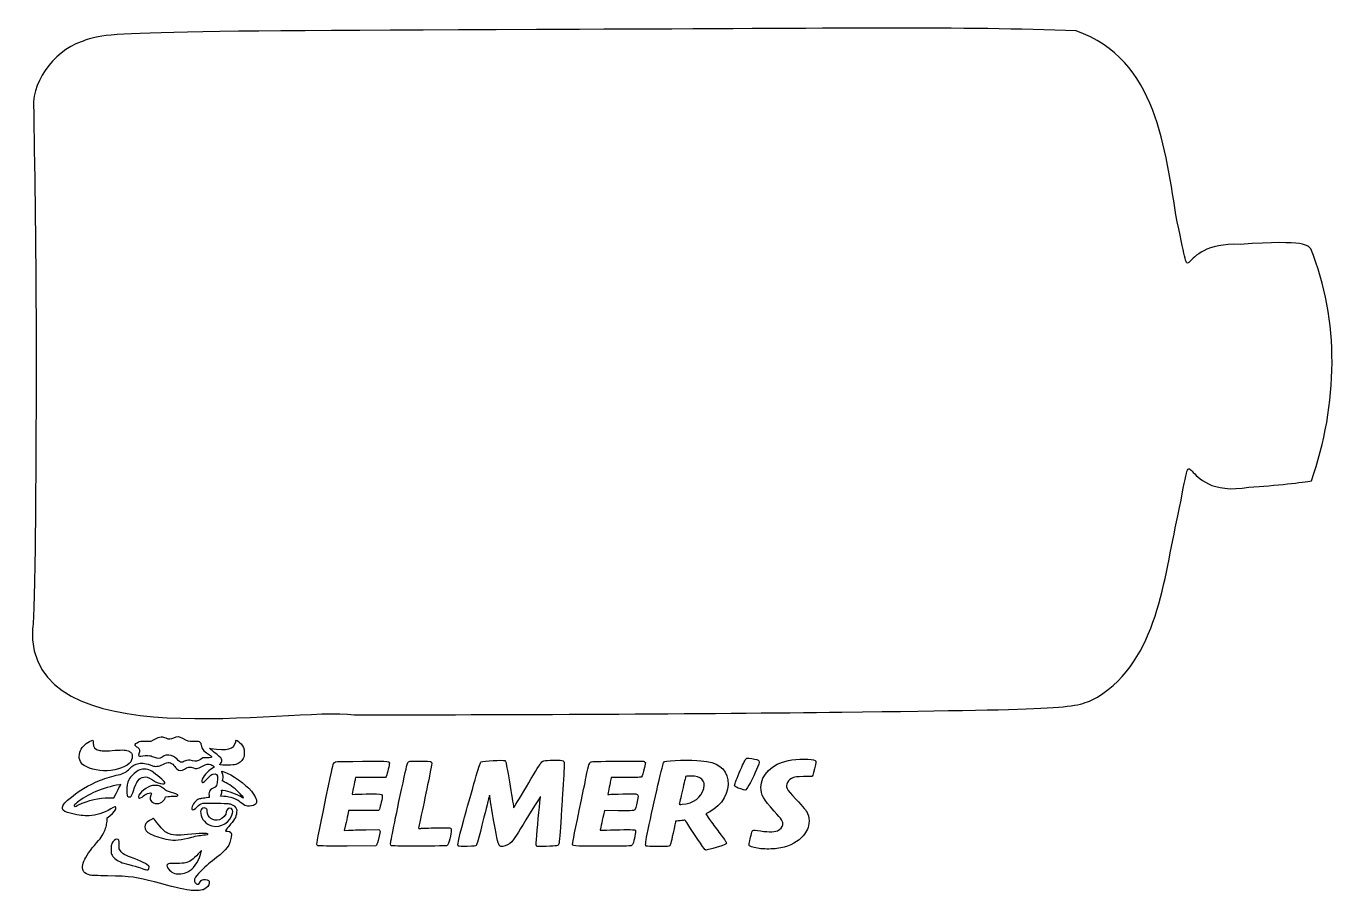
# Model space of a CAD drawing. Header units: centimetres. Extents: x -8.3 to 8.4, y 0 to 6.1.
# Drawn here: x -8.35 to 0.5, y 0.27 to 6.1 of the extents above; entities that cross this region are included whole.
import ezdxf

# ---------------------------------------------------------------- set-up
doc = ezdxf.new("R2010")
doc.units = ezdxf.units.CM
doc.header["$MEASUREMENT"] = 0
doc.layers.add('Layer 1', color=7, linetype='Continuous')

msp = doc.modelspace()

# ---------------------------------------------------------------- linework, layer by layer
at = {"layer": 'Layer 1'}
for points, knots in [([(-8.30838, 2.04281), (-8.29452, 2.0092), (-8.28319, 2.83234), (-8.28319, 3.87202), (-8.28319, 3.87202), (-8.28319, 4.9117), (-8.30421, 5.54312), (-8.29756, 5.52317), (-8.29756, 5.52317), (-8.3284, 5.70077), (-8.17127, 5.92874), (-7.97968, 5.99243), (-7.97968, 5.99243), (-7.83018, 6.05588), (-7.80912, 6.0659), (-4.62476, 6.07644), (-4.62476, 6.07644), (-2.84819, 6.08233), (-2.04469, 6.09768), (-1.27902, 6.06597), (-1.27902, 6.06597), (-0.73393, 5.87589), (-0.68094, 5.27236), (-0.59932, 4.78064), (-0.59932, 4.78064), (-0.47592, 4.24669), (-0.63798, 4.6494), (-0.17486, 4.62814), (-0.17486, 4.62814), (0.28224, 4.65992), (0.27454, 4.6207), (0.30186, 4.59731), (0.30186, 4.59731), (0.49572, 4.1221), (0.48512, 3.54768), (0.30546, 3.0361), (0.30546, 3.0361), (0.25378, 3.02488), (0.06436, 3.00498), (-0.11549, 2.99187), (-0.11549, 2.99187), (-0.62726, 2.90655), (-0.46553, 3.43144), (-0.59394, 2.79993), (-0.59394, 2.79993), (-0.69138, 2.37213), (-0.72709, 1.83144), (-1.13591, 1.57818), (-1.13591, 1.57818), (-1.28515, 1.49846), (-1.31256, 1.49685), (-2.85801, 1.47725), (-2.85801, 1.47725), (-3.72175, 1.46629), (-5.1994, 1.45826), (-6.14167, 1.4594), (-6.14167, 1.4594), (-6.57047, 1.51699), (-8.34946, 1.15483), (-8.30838, 2.04281)], [0, 0, 0, 0, 0.0625, 0.0625, 0.0625, 0.0625, 0.125, 0.125, 0.125, 0.125, 0.1875, 0.1875, 0.1875, 0.1875, 0.25, 0.25, 0.25, 0.25, 0.3125, 0.3125, 0.3125, 0.3125, 0.375, 0.375, 0.375, 0.375, 0.4375, 0.4375, 0.4375, 0.4375, 0.5, 0.5, 0.5, 0.5, 0.5625, 0.5625, 0.5625, 0.5625, 0.625, 0.625, 0.625, 0.625, 0.6875, 0.6875, 0.6875, 0.6875, 0.75, 0.75, 0.75, 0.75, 0.8125, 0.8125, 0.8125, 0.8125, 0.875, 0.875, 0.875, 0.875, 1, 1, 1, 1]), ([(-7.78042, 1.08448), (-7.70772, 1.09259), (-7.65143, 1.1208), (-7.63978, 1.15498), (-7.63978, 1.15498), (-7.63419, 1.17139), (-7.63444, 1.19031), (-7.64038, 1.20005), (-7.64038, 1.20005), (-7.64297, 1.2043), (-7.65021, 1.21025), (-7.65646, 1.21328), (-7.65646, 1.21328), (-7.67589, 1.22268), (-7.69781, 1.2242), (-7.75091, 1.21981), (-7.75091, 1.21981), (-7.80918, 1.21499), (-7.83304, 1.21494), (-7.85496, 1.21958), (-7.85496, 1.21958), (-7.88805, 1.22659), (-7.89987, 1.24052), (-7.89842, 1.27082), (-7.89842, 1.27082), (-7.89744, 1.29148), (-7.89808, 1.2917), (-7.92332, 1.27907), (-7.92332, 1.27907), (-7.9554, 1.26302), (-7.97896, 1.23668), (-7.9883, 1.20644), (-7.9883, 1.20644), (-7.99996, 1.1687), (-7.98952, 1.13587), (-7.95991, 1.11718), (-7.95991, 1.11718), (-7.91706, 1.09013), (-7.84595, 1.07717), (-7.78042, 1.08448)], [0, 0, 0, 0, 0.0909091, 0.0909091, 0.0909091, 0.0909091, 0.1818182, 0.1818182, 0.1818182, 0.1818182, 0.2727273, 0.2727273, 0.2727273, 0.2727273, 0.3636364, 0.3636364, 0.3636364, 0.3636364, 0.4545455, 0.4545455, 0.4545455, 0.4545455, 0.5454545, 0.5454545, 0.5454545, 0.5454545, 0.6363636, 0.6363636, 0.6363636, 0.6363636, 0.7272727, 0.7272727, 0.7272727, 0.7272727, 0.8181818, 0.8181818, 0.8181818, 0.8181818, 1, 1, 1, 1]), ([(-7.28305, 1.14638), (-7.26368, 1.15488), (-7.25222, 1.15563), (-7.23002, 1.14986), (-7.23002, 1.14986), (-7.20834, 1.14423), (-7.19679, 1.14624), (-7.17698, 1.15911), (-7.17698, 1.15911), (-7.17698, 1.15911), (-7.16026, 1.16997), (-7.16026, 1.16997), (-7.16026, 1.16997), (-7.16026, 1.16997), (-7.13298, 1.16943), (-7.13298, 1.16943), (-7.13298, 1.16943), (-7.10584, 1.16889), (-7.10192, 1.16995), (-7.10182, 1.17788), (-7.10182, 1.17788), (-7.1018, 1.1795), (-7.11117, 1.18695), (-7.12264, 1.19442), (-7.12264, 1.19442), (-7.16073, 1.21925), (-7.1651, 1.22479), (-7.17125, 1.25592), (-7.17125, 1.25592), (-7.17308, 1.26519), (-7.17612, 1.27185), (-7.18031, 1.27579), (-7.18031, 1.27579), (-7.18633, 1.28145), (-7.1882, 1.28171), (-7.22303, 1.28189), (-7.22303, 1.28189), (-7.26325, 1.2821), (-7.26272, 1.28196), (-7.29664, 1.3014), (-7.29664, 1.3014), (-7.32166, 1.31573), (-7.33185, 1.31631), (-7.35509, 1.30471), (-7.35509, 1.30471), (-7.37566, 1.29444), (-7.39007, 1.29414), (-7.4106, 1.30357), (-7.4106, 1.30357), (-7.42146, 1.30855), (-7.42912, 1.31026), (-7.4406, 1.31026), (-7.4406, 1.31026), (-7.45698, 1.31026), (-7.46342, 1.30771), (-7.49275, 1.28957), (-7.49275, 1.28957), (-7.49275, 1.28957), (-7.50753, 1.28043), (-7.50753, 1.28043), (-7.50753, 1.28043), (-7.50753, 1.28043), (-7.54489, 1.28095), (-7.54489, 1.28095), (-7.54489, 1.28095), (-7.5784, 1.2814), (-7.58347, 1.28091), (-7.59403, 1.27614), (-7.59403, 1.27614), (-7.60642, 1.27055), (-7.61826, 1.25973), (-7.61826, 1.254), (-7.61826, 1.254), (-7.61826, 1.25213), (-7.61228, 1.24678), (-7.60496, 1.2421), (-7.60496, 1.2421), (-7.5968, 1.23688), (-7.59009, 1.23029), (-7.58761, 1.22505), (-7.58761, 1.22505), (-7.58396, 1.21736), (-7.58392, 1.21531), (-7.58722, 1.20441), (-7.58722, 1.20441), (-7.59432, 1.18102), (-7.59134, 1.17332), (-7.57726, 1.17867), (-7.57726, 1.17867), (-7.56549, 1.18314), (-7.53296, 1.18459), (-7.51656, 1.18136), (-7.51656, 1.18136), (-7.50824, 1.17972), (-7.49352, 1.17502), (-7.48384, 1.1709), (-7.48384, 1.1709), (-7.46277, 1.16193), (-7.45429, 1.16259), (-7.4341, 1.17475), (-7.4341, 1.17475), (-7.41503, 1.18624), (-7.40381, 1.18945), (-7.38834, 1.18785), (-7.38834, 1.18785), (-7.36724, 1.18567), (-7.34698, 1.17516), (-7.33351, 1.15939), (-7.33351, 1.15939), (-7.32278, 1.14684), (-7.31157, 1.13927), (-7.30333, 1.13903), (-7.30333, 1.13903), (-7.30151, 1.13897), (-7.29238, 1.14228), (-7.28305, 1.14638)], [0, 0, 0, 0, 0.0333333, 0.0333333, 0.0333333, 0.0333333, 0.0666667, 0.0666667, 0.0666667, 0.0666667, 0.1, 0.1, 0.1, 0.1, 0.1333333, 0.1333333, 0.1333333, 0.1333333, 0.1666667, 0.1666667, 0.1666667, 0.1666667, 0.2, 0.2, 0.2, 0.2, 0.2333333, 0.2333333, 0.2333333, 0.2333333, 0.2666667, 0.2666667, 0.2666667, 0.2666667, 0.3, 0.3, 0.3, 0.3, 0.3333333, 0.3333333, 0.3333333, 0.3333333, 0.3666667, 0.3666667, 0.3666667, 0.3666667, 0.4, 0.4, 0.4, 0.4, 0.4333333, 0.4333333, 0.4333333, 0.4333333, 0.4666667, 0.4666667, 0.4666667, 0.4666667, 0.5, 0.5, 0.5, 0.5, 0.5333333, 0.5333333, 0.5333333, 0.5333333, 0.5666667, 0.5666667, 0.5666667, 0.5666667, 0.6, 0.6, 0.6, 0.6, 0.6333333, 0.6333333, 0.6333333, 0.6333333, 0.6666667, 0.6666667, 0.6666667, 0.6666667, 0.7, 0.7, 0.7, 0.7, 0.7333333, 0.7333333, 0.7333333, 0.7333333, 0.7666667, 0.7666667, 0.7666667, 0.7666667, 0.8, 0.8, 0.8, 0.8, 0.8333333, 0.8333333, 0.8333333, 0.8333333, 0.8666667, 0.8666667, 0.8666667, 0.8666667, 0.9, 0.9, 0.9, 0.9, 0.9333333, 0.9333333, 0.9333333, 0.9333333, 1, 1, 1, 1]), ([(-6.93718, 1.12522), (-6.91613, 1.13075), (-6.89915, 1.14502), (-6.88898, 1.16574), (-6.88898, 1.16574), (-6.88277, 1.17838), (-6.88203, 1.18256), (-6.88203, 1.20473), (-6.88203, 1.20473), (-6.88203, 1.23336), (-6.88616, 1.24531), (-6.90223, 1.26318), (-6.90223, 1.26318), (-6.91085, 1.27277), (-6.93128, 1.28791), (-6.93558, 1.28791), (-6.93558, 1.28791), (-6.93651, 1.28791), (-6.93799, 1.28334), (-6.93889, 1.27775), (-6.93889, 1.27775), (-6.94696, 1.22725), (-6.99709, 1.21363), (-7.10675, 1.23215), (-7.10675, 1.23215), (-7.10675, 1.23215), (-7.11544, 1.23361), (-7.11544, 1.23361), (-7.11544, 1.23361), (-7.11544, 1.23361), (-7.10426, 1.2235), (-7.10426, 1.2235), (-7.10426, 1.2235), (-7.09812, 1.21794), (-7.08116, 1.20418), (-7.06657, 1.19292), (-7.06657, 1.19292), (-7.03896, 1.17161), (-7.03225, 1.16374), (-7.03225, 1.1527), (-7.03225, 1.1527), (-7.03225, 1.1452), (-7.03754, 1.13388), (-7.04326, 1.12913), (-7.04326, 1.12913), (-7.05341, 1.12071), (-7.04579, 1.11933), (-6.99377, 1.12016), (-6.99377, 1.12016), (-6.96533, 1.12061), (-6.94925, 1.12205), (-6.93718, 1.12522)], [0, 0, 0, 0, 0.0714286, 0.0714286, 0.0714286, 0.0714286, 0.1428571, 0.1428571, 0.1428571, 0.1428571, 0.2142857, 0.2142857, 0.2142857, 0.2142857, 0.2857143, 0.2857143, 0.2857143, 0.2857143, 0.3571429, 0.3571429, 0.3571429, 0.3571429, 0.4285714, 0.4285714, 0.4285714, 0.4285714, 0.5, 0.5, 0.5, 0.5, 0.5714286, 0.5714286, 0.5714286, 0.5714286, 0.6428571, 0.6428571, 0.6428571, 0.6428571, 0.7142857, 0.7142857, 0.7142857, 0.7142857, 0.7857143, 0.7857143, 0.7857143, 0.7857143, 0.8571429, 0.8571429, 0.8571429, 0.8571429, 1, 1, 1, 1]), ([(-5.32065, 0.57862), (-5.31393, 0.58569), (-5.30703, 0.61033), (-5.26729, 0.76917), (-5.26729, 0.76917), (-5.24644, 0.85248), (-5.22931, 0.91912), (-5.22922, 0.91725), (-5.22922, 0.91725), (-5.2287, 0.90632), (-5.2119, 0.80323), (-5.20044, 0.74062), (-5.20044, 0.74062), (-5.17553, 0.60462), (-5.17114, 0.58647), (-5.16078, 0.57673), (-5.16078, 0.57673), (-5.15549, 0.57177), (-5.153, 0.57123), (-5.14095, 0.57248), (-5.14095, 0.57248), (-5.11954, 0.57469), (-5.09458, 0.58747), (-5.07915, 0.60413), (-5.07915, 0.60413), (-5.07066, 0.6133), (-5.03745, 0.66484), (-4.98461, 0.75083), (-4.98461, 0.75083), (-4.87427, 0.93039), (-4.8858, 0.91242), (-4.88756, 0.90202), (-4.88756, 0.90202), (-4.88965, 0.8896), (-4.90501, 0.72645), (-4.91137, 0.64909), (-4.91137, 0.64909), (-4.91556, 0.59801), (-4.91611, 0.58225), (-4.91387, 0.57732), (-4.91387, 0.57732), (-4.91387, 0.57732), (-4.91099, 0.57101), (-4.91099, 0.57101), (-4.91099, 0.57101), (-4.91099, 0.57101), (-4.84761, 0.57275), (-4.84761, 0.57275), (-4.84761, 0.57275), (-4.77455, 0.57476), (-4.76739, 0.57618), (-4.76304, 0.58944), (-4.76304, 0.58944), (-4.75933, 0.60079), (-4.75378, 0.66611), (-4.74737, 0.77414), (-4.74737, 0.77414), (-4.74462, 0.82057), (-4.74125, 0.87365), (-4.73989, 0.89209), (-4.73989, 0.89209), (-4.73386, 0.97377), (-4.72748, 1.08792), (-4.72748, 1.1142), (-4.72748, 1.1142), (-4.72748, 1.15546), (-4.72267, 1.15282), (-4.79763, 1.15276), (-4.79763, 1.15276), (-4.86975, 1.15269), (-4.87267, 1.15192), (-4.88821, 1.12883), (-4.88821, 1.12883), (-4.89359, 1.12085), (-4.93575, 1.05087), (-4.9819, 0.97331), (-4.9819, 0.97331), (-5.02806, 0.89576), (-5.0663, 0.83279), (-5.06689, 0.83338), (-5.06689, 0.83338), (-5.06748, 0.83397), (-5.07852, 0.8991), (-5.09142, 0.97811), (-5.09142, 0.97811), (-5.10432, 1.05712), (-5.11656, 1.12761), (-5.11863, 1.13475), (-5.11863, 1.13475), (-5.12077, 1.14214), (-5.12444, 1.14882), (-5.12714, 1.15027), (-5.12714, 1.15027), (-5.13837, 1.15627), (-5.27403, 1.14901), (-5.28501, 1.14181), (-5.28501, 1.14181), (-5.28815, 1.13975), (-5.29305, 1.13185), (-5.29589, 1.12425), (-5.29589, 1.12425), (-5.30239, 1.10689), (-5.37927, 0.83835), (-5.40267, 0.75125), (-5.40267, 0.75125), (-5.44279, 0.60198), (-5.44723, 0.5799), (-5.43826, 0.57423), (-5.43826, 0.57423), (-5.43525, 0.57233), (-5.41718, 0.57192), (-5.37934, 0.57289), (-5.37934, 0.57289), (-5.33185, 0.57411), (-5.32422, 0.57486), (-5.32065, 0.57862)], [0, 0, 0, 0, 0.0333333, 0.0333333, 0.0333333, 0.0333333, 0.0666667, 0.0666667, 0.0666667, 0.0666667, 0.1, 0.1, 0.1, 0.1, 0.1333333, 0.1333333, 0.1333333, 0.1333333, 0.1666667, 0.1666667, 0.1666667, 0.1666667, 0.2, 0.2, 0.2, 0.2, 0.2333333, 0.2333333, 0.2333333, 0.2333333, 0.2666667, 0.2666667, 0.2666667, 0.2666667, 0.3, 0.3, 0.3, 0.3, 0.3333333, 0.3333333, 0.3333333, 0.3333333, 0.3666667, 0.3666667, 0.3666667, 0.3666667, 0.4, 0.4, 0.4, 0.4, 0.4333333, 0.4333333, 0.4333333, 0.4333333, 0.4666667, 0.4666667, 0.4666667, 0.4666667, 0.5, 0.5, 0.5, 0.5, 0.5333333, 0.5333333, 0.5333333, 0.5333333, 0.5666667, 0.5666667, 0.5666667, 0.5666667, 0.6, 0.6, 0.6, 0.6, 0.6333333, 0.6333333, 0.6333333, 0.6333333, 0.6666667, 0.6666667, 0.6666667, 0.6666667, 0.7, 0.7, 0.7, 0.7, 0.7333333, 0.7333333, 0.7333333, 0.7333333, 0.7666667, 0.7666667, 0.7666667, 0.7666667, 0.8, 0.8, 0.8, 0.8, 0.8333333, 0.8333333, 0.8333333, 0.8333333, 0.8666667, 0.8666667, 0.8666667, 0.8666667, 0.9, 0.9, 0.9, 0.9, 0.9333333, 0.9333333, 0.9333333, 0.9333333, 1, 1, 1, 1]), ([(-3.7032, 0.56599), (-3.64011, 0.58482), (-3.63492, 0.58703), (-3.63492, 0.59505), (-3.63492, 0.59505), (-3.63492, 0.60181), (-3.63718, 0.60515), (-3.68483, 0.66868), (-3.68483, 0.66868), (-3.70477, 0.69527), (-3.733, 0.73369), (-3.74755, 0.75406), (-3.74755, 0.75406), (-3.74755, 0.75406), (-3.77402, 0.79109), (-3.77402, 0.79109), (-3.77402, 0.79109), (-3.77402, 0.79109), (-3.75029, 0.80372), (-3.75029, 0.80372), (-3.75029, 0.80372), (-3.66184, 0.85079), (-3.61168, 0.93804), (-3.6256, 1.02059), (-3.6256, 1.02059), (-3.63919, 1.10121), (-3.69289, 1.13973), (-3.80625, 1.15016), (-3.80625, 1.15016), (-3.86608, 1.15567), (-4.02979, 1.15242), (-4.04837, 1.14535), (-4.04837, 1.14535), (-4.05165, 1.14411), (-4.05593, 1.13997), (-4.05788, 1.13616), (-4.05788, 1.13616), (-4.06526, 1.12178), (-4.13608, 0.81185), (-4.16774, 0.65532), (-4.16774, 0.65532), (-4.18011, 0.59419), (-4.18132, 0.5783), (-4.17391, 0.57434), (-4.17391, 0.57434), (-4.17091, 0.57273), (-4.1416, 0.57177), (-4.09583, 0.57177), (-4.09583, 0.57177), (-4.02332, 0.57177), (-4.02249, 0.57182), (-4.01643, 0.57735), (-4.01643, 0.57735), (-4.01102, 0.58228), (-4.00835, 0.59231), (-3.99379, 0.66234), (-3.99379, 0.66234), (-3.98471, 0.70601), (-3.97708, 0.74191), (-3.97682, 0.74212), (-3.97682, 0.74212), (-3.97656, 0.74233), (-3.96305, 0.74385), (-3.94681, 0.7455), (-3.94681, 0.7455), (-3.93057, 0.74715), (-3.91604, 0.74891), (-3.91453, 0.74942), (-3.91453, 0.74942), (-3.91302, 0.74992), (-3.90403, 0.73782), (-3.89456, 0.72251), (-3.89456, 0.72251), (-3.86137, 0.66889), (-3.78575, 0.55673), (-3.77943, 0.55176), (-3.77943, 0.55176), (-3.7715, 0.54552), (-3.77234, 0.54536), (-3.7032, 0.56599)], [0, 0, 0, 0, 0.047619, 0.047619, 0.047619, 0.047619, 0.0952381, 0.0952381, 0.0952381, 0.0952381, 0.1428571, 0.1428571, 0.1428571, 0.1428571, 0.1904762, 0.1904762, 0.1904762, 0.1904762, 0.2380952, 0.2380952, 0.2380952, 0.2380952, 0.2857143, 0.2857143, 0.2857143, 0.2857143, 0.3333333, 0.3333333, 0.3333333, 0.3333333, 0.3809524, 0.3809524, 0.3809524, 0.3809524, 0.4285714, 0.4285714, 0.4285714, 0.4285714, 0.4761905, 0.4761905, 0.4761905, 0.4761905, 0.5238095, 0.5238095, 0.5238095, 0.5238095, 0.5714286, 0.5714286, 0.5714286, 0.5714286, 0.6190476, 0.6190476, 0.6190476, 0.6190476, 0.6666667, 0.6666667, 0.6666667, 0.6666667, 0.7142857, 0.7142857, 0.7142857, 0.7142857, 0.7619048, 0.7619048, 0.7619048, 0.7619048, 0.8095238, 0.8095238, 0.8095238, 0.8095238, 0.8571429, 0.8571429, 0.8571429, 0.8571429, 0.9047619, 0.9047619, 0.9047619, 0.9047619, 1, 1, 1, 1]), ([(-3.49725, 0.96211), (-3.48656, 0.97461), (-3.43882, 1.06877), (-3.42426, 1.10606), (-3.42426, 1.10606), (-3.41176, 1.13811), (-3.41098, 1.14869), (-3.42075, 1.15371), (-3.42075, 1.15371), (-3.4285, 1.1577), (-3.45985, 1.16428), (-3.48249, 1.16667), (-3.48249, 1.16667), (-3.49755, 1.16826), (-3.49771, 1.16821), (-3.50394, 1.15992), (-3.50394, 1.15992), (-3.51286, 1.14804), (-3.52267, 1.1277), (-3.5478, 1.06896), (-3.5478, 1.06896), (-3.57149, 1.01357), (-3.581, 0.98621), (-3.57866, 0.98013), (-3.57866, 0.98013), (-3.57785, 0.97802), (-3.57289, 0.9741), (-3.56763, 0.97142), (-3.56763, 0.97142), (-3.55608, 0.96553), (-3.51614, 0.9518), (-3.51034, 0.95173), (-3.51034, 0.95173), (-3.50805, 0.9517), (-3.50216, 0.95638), (-3.49725, 0.96211)], [0, 0, 0, 0, 0.1, 0.1, 0.1, 0.1, 0.2, 0.2, 0.2, 0.2, 0.3, 0.3, 0.3, 0.3, 0.4, 0.4, 0.4, 0.4, 0.5, 0.5, 0.5, 0.5, 0.6, 0.6, 0.6, 0.6, 0.7, 0.7, 0.7, 0.7, 0.8, 0.8, 0.8, 0.8, 1, 1, 1, 1]), ([(-3.2939, 0.55811), (-3.22443, 0.56721), (-3.17116, 0.59133), (-3.12938, 0.6326), (-3.12938, 0.6326), (-3.09761, 0.66398), (-3.08412, 0.68916), (-3.07887, 0.72691), (-3.07887, 0.72691), (-3.0756, 0.7504), (-3.07883, 0.77568), (-3.08743, 0.79384), (-3.08743, 0.79384), (-3.09706, 0.81421), (-3.11366, 0.83446), (-3.16761, 0.89169), (-3.16761, 0.89169), (-3.23262, 0.96065), (-3.23885, 0.97302), (-3.22378, 1.00326), (-3.22378, 1.00326), (-3.21651, 1.01786), (-3.2037, 1.0284), (-3.18311, 1.03673), (-3.18311, 1.03673), (-3.17038, 1.04189), (-3.16528, 1.04233), (-3.11595, 1.04251), (-3.11595, 1.04251), (-3.08659, 1.04262), (-3.0613, 1.0429), (-3.05976, 1.04313), (-3.05976, 1.04313), (-3.05566, 1.04375), (-3.05249, 1.05286), (-3.04148, 1.0957), (-3.04148, 1.0957), (-3.02986, 1.14091), (-3.02944, 1.14636), (-3.03725, 1.15148), (-3.03725, 1.15148), (-3.05483, 1.163), (-3.15897, 1.16289), (-3.21642, 1.15129), (-3.21642, 1.15129), (-3.32755, 1.12886), (-3.40136, 1.05683), (-3.402, 0.97021), (-3.402, 0.97021), (-3.40238, 0.91978), (-3.38617, 0.89089), (-3.31222, 0.81014), (-3.31222, 0.81014), (-3.25937, 0.75244), (-3.25294, 0.74212), (-3.25499, 0.71827), (-3.25499, 0.71827), (-3.25624, 0.70371), (-3.27111, 0.68715), (-3.29101, 0.67814), (-3.29101, 0.67814), (-3.31326, 0.66807), (-3.36741, 0.66889), (-3.42556, 0.68018), (-3.42556, 0.68018), (-3.44913, 0.68475), (-3.45665, 0.6836), (-3.46066, 0.67479), (-3.46066, 0.67479), (-3.4656, 0.66395), (-3.47866, 0.60909), (-3.48018, 0.59279), (-3.48018, 0.59279), (-3.48155, 0.57815), (-3.48128, 0.57705), (-3.47529, 0.57312), (-3.47529, 0.57312), (-3.46812, 0.56843), (-3.43251, 0.56065), (-3.40275, 0.55728), (-3.40275, 0.55728), (-3.37123, 0.55371), (-3.32472, 0.55407), (-3.2939, 0.55811)], [0, 0, 0, 0, 0.0454545, 0.0454545, 0.0454545, 0.0454545, 0.0909091, 0.0909091, 0.0909091, 0.0909091, 0.1363636, 0.1363636, 0.1363636, 0.1363636, 0.1818182, 0.1818182, 0.1818182, 0.1818182, 0.2272727, 0.2272727, 0.2272727, 0.2272727, 0.2727273, 0.2727273, 0.2727273, 0.2727273, 0.3181818, 0.3181818, 0.3181818, 0.3181818, 0.3636364, 0.3636364, 0.3636364, 0.3636364, 0.4090909, 0.4090909, 0.4090909, 0.4090909, 0.4545455, 0.4545455, 0.4545455, 0.4545455, 0.5, 0.5, 0.5, 0.5, 0.5454545, 0.5454545, 0.5454545, 0.5454545, 0.5909091, 0.5909091, 0.5909091, 0.5909091, 0.6363636, 0.6363636, 0.6363636, 0.6363636, 0.6818182, 0.6818182, 0.6818182, 0.6818182, 0.7272727, 0.7272727, 0.7272727, 0.7272727, 0.7727273, 0.7727273, 0.7727273, 0.7727273, 0.8181818, 0.8181818, 0.8181818, 0.8181818, 0.8636364, 0.8636364, 0.8636364, 0.8636364, 0.9090909, 0.9090909, 0.9090909, 0.9090909, 1, 1, 1, 1]), ([(-7.15765, 0.28082), (-7.13217, 0.29148), (-7.11668, 0.30969), (-7.11668, 0.32898), (-7.11668, 0.32898), (-7.11668, 0.34188), (-7.12373, 0.34721), (-7.14286, 0.3488), (-7.14286, 0.3488), (-7.1632, 0.35048), (-7.16789, 0.34837), (-7.17764, 0.33313), (-7.17764, 0.33313), (-7.18789, 0.31711), (-7.19562, 0.31384), (-7.20567, 0.32127), (-7.20567, 0.32127), (-7.2093, 0.32396), (-7.21378, 0.3308), (-7.21561, 0.33647), (-7.21561, 0.33647), (-7.21864, 0.34584), (-7.21847, 0.34776), (-7.2138, 0.35736), (-7.2138, 0.35736), (-7.20628, 0.37282), (-7.15121, 0.43183), (-7.1227, 0.45498), (-7.1227, 0.45498), (-7.10914, 0.46598), (-7.08442, 0.48532), (-7.06774, 0.49796), (-7.06774, 0.49796), (-7.00098, 0.54857), (-6.97677, 0.58235), (-6.96982, 0.63454), (-6.96982, 0.63454), (-6.96546, 0.66729), (-6.97031, 0.67459), (-6.99641, 0.67459), (-6.99641, 0.67459), (-7.00525, 0.67459), (-7.00742, 0.67545), (-7.00739, 0.67894), (-7.00739, 0.67894), (-7.00737, 0.68133), (-6.99773, 0.6939), (-6.98597, 0.70687), (-6.98597, 0.70687), (-6.94869, 0.74797), (-6.93613, 0.77012), (-6.93269, 0.80075), (-6.93269, 0.80075), (-6.92949, 0.82924), (-6.93728, 0.84143), (-6.96769, 0.85553), (-6.96769, 0.85553), (-6.98118, 0.86179), (-6.9824, 0.86189), (-7.06578, 0.86375), (-7.06578, 0.86375), (-7.1228, 0.86503), (-7.15342, 0.86479), (-7.16013, 0.86303), (-7.16013, 0.86303), (-7.1738, 0.85943), (-7.18935, 0.85005), (-7.19732, 0.84057), (-7.19732, 0.84057), (-7.21318, 0.82173), (-7.23282, 0.81224), (-7.23377, 0.82295), (-7.23377, 0.82295), (-7.23567, 0.84437), (-7.21566, 0.87671), (-7.19339, 0.88821), (-7.19339, 0.88821), (-7.18847, 0.89076), (-7.17841, 0.89355), (-7.17105, 0.89442), (-7.17105, 0.89442), (-7.16368, 0.8953), (-7.14887, 0.89759), (-7.13813, 0.89952), (-7.13813, 0.89952), (-7.1274, 0.90145), (-7.11834, 0.90303), (-7.11801, 0.90303), (-7.11801, 0.90303), (-7.11768, 0.90303), (-7.11794, 0.90856), (-7.11859, 0.91531), (-7.11859, 0.91531), (-7.11924, 0.92206), (-7.11903, 0.93153), (-7.11812, 0.93635), (-7.11812, 0.93635), (-7.1159, 0.94819), (-7.10287, 0.96148), (-7.09011, 0.96491), (-7.09011, 0.96491), (-7.07058, 0.97017), (-7.0624, 0.98801), (-7.06131, 1.02764), (-7.06131, 1.02764), (-7.06053, 1.0564), (-7.07021, 1.06625), (-7.09269, 1.05951), (-7.09269, 1.05951), (-7.1007, 1.05711), (-7.10884, 1.05039), (-7.12915, 1.02939), (-7.12915, 1.02939), (-7.14353, 1.01452), (-7.15709, 1.00236), (-7.15927, 1.00236), (-7.15927, 1.00236), (-7.16578, 1.00236), (-7.16959, 1.00907), (-7.1679, 1.01754), (-7.1679, 1.01754), (-7.16382, 1.03792), (-7.12547, 1.08146), (-7.09788, 1.09703), (-7.09788, 1.09703), (-7.09047, 1.10121), (-7.0844, 1.1057), (-7.0844, 1.107), (-7.0844, 1.107), (-7.0844, 1.11145), (-7.09662, 1.1207), (-7.10632, 1.12361), (-7.10632, 1.12361), (-7.12438, 1.12902), (-7.13363, 1.12728), (-7.16356, 1.11281), (-7.16356, 1.11281), (-7.19828, 1.09603), (-7.2056, 1.09463), (-7.22292, 1.10147), (-7.22292, 1.10147), (-7.24538, 1.11033), (-7.26548, 1.10751), (-7.28478, 1.09278), (-7.28478, 1.09278), (-7.30281, 1.07903), (-7.32125, 1.07983), (-7.3351, 1.09496), (-7.3351, 1.09496), (-7.33911, 1.09934), (-7.34811, 1.10926), (-7.3551, 1.117), (-7.3551, 1.117), (-7.37853, 1.14296), (-7.39002, 1.14417), (-7.42886, 1.12479), (-7.42886, 1.12479), (-7.44817, 1.11515), (-7.45459, 1.11319), (-7.46983, 1.11224), (-7.46983, 1.11224), (-7.48309, 1.11142), (-7.49088, 1.11225), (-7.49907, 1.11538), (-7.49907, 1.11538), (-7.54637, 1.13338), (-7.56333, 1.13638), (-7.59153, 1.13172), (-7.59153, 1.13172), (-7.61791, 1.12737), (-7.63251, 1.11899), (-7.65291, 1.0965), (-7.65291, 1.0965), (-7.67455, 1.07266), (-7.69409, 1.06221), (-7.73125, 1.05461), (-7.73125, 1.05461), (-7.76253, 1.04822), (-7.81529, 1.03237), (-7.84919, 1.01918), (-7.84919, 1.01918), (-7.93155, 0.98714), (-8.00203, 0.94405), (-8.07121, 0.88342), (-8.07121, 0.88342), (-8.10067, 0.85761), (-8.10997, 0.84185), (-8.10519, 0.82589), (-8.10519, 0.82589), (-8.10073, 0.811), (-8.09003, 0.80544), (-8.04409, 0.79414), (-8.04409, 0.79414), (-7.99276, 0.78151), (-7.96329, 0.77789), (-7.92537, 0.77955), (-7.92537, 0.77955), (-7.87675, 0.78168), (-7.83127, 0.79614), (-7.77983, 0.82583), (-7.77983, 0.82583), (-7.7546, 0.84039), (-7.74654, 0.84237), (-7.74538, 0.8343), (-7.74538, 0.8343), (-7.74365, 0.82227), (-7.75974, 0.80023), (-7.7858, 0.77893), (-7.7858, 0.77893), (-7.7858, 0.77893), (-7.80389, 0.76415), (-7.80389, 0.76415), (-7.80389, 0.76415), (-7.80389, 0.76415), (-7.8057, 0.74247), (-7.8057, 0.74247), (-7.8057, 0.74247), (-7.8083, 0.71125), (-7.81253, 0.69704), (-7.82945, 0.6627), (-7.82945, 0.6627), (-7.8412, 0.63886), (-7.84831, 0.62801), (-7.862, 0.61304), (-7.862, 0.61304), (-7.90113, 0.57027), (-7.93954, 0.51826), (-7.95601, 0.48575), (-7.95601, 0.48575), (-7.97338, 0.45143), (-7.97564, 0.41928), (-7.96187, 0.40226), (-7.96187, 0.40226), (-7.95358, 0.39202), (-7.93841, 0.38333), (-7.9212, 0.37897), (-7.9212, 0.37897), (-7.9144, 0.37724), (-7.86778, 0.37534), (-7.80201, 0.37411), (-7.80201, 0.37411), (-7.64728, 0.3712), (-7.60008, 0.3651), (-7.48542, 0.33321), (-7.48542, 0.33321), (-7.36932, 0.30091), (-7.29207, 0.28255), (-7.25077, 0.27743), (-7.25077, 0.27743), (-7.22222, 0.2739), (-7.16962, 0.27581), (-7.15765, 0.28082)], [0, 0, 0, 0, 0.015625, 0.015625, 0.015625, 0.015625, 0.03125, 0.03125, 0.03125, 0.03125, 0.046875, 0.046875, 0.046875, 0.046875, 0.0625, 0.0625, 0.0625, 0.0625, 0.078125, 0.078125, 0.078125, 0.078125, 0.09375, 0.09375, 0.09375, 0.09375, 0.109375, 0.109375, 0.109375, 0.109375, 0.125, 0.125, 0.125, 0.125, 0.140625, 0.140625, 0.140625, 0.140625, 0.15625, 0.15625, 0.15625, 0.15625, 0.171875, 0.171875, 0.171875, 0.171875, 0.1875, 0.1875, 0.1875, 0.1875, 0.203125, 0.203125, 0.203125, 0.203125, 0.21875, 0.21875, 0.21875, 0.21875, 0.234375, 0.234375, 0.234375, 0.234375, 0.25, 0.25, 0.25, 0.25, 0.265625, 0.265625, 0.265625, 0.265625, 0.28125, 0.28125, 0.28125, 0.28125, 0.296875, 0.296875, 0.296875, 0.296875, 0.3125, 0.3125, 0.3125, 0.3125, 0.328125, 0.328125, 0.328125, 0.328125, 0.34375, 0.34375, 0.34375, 0.34375, 0.359375, 0.359375, 0.359375, 0.359375, 0.375, 0.375, 0.375, 0.375, 0.390625, 0.390625, 0.390625, 0.390625, 0.40625, 0.40625, 0.40625, 0.40625, 0.421875, 0.421875, 0.421875, 0.421875, 0.4375, 0.4375, 0.4375, 0.4375, 0.453125, 0.453125, 0.453125, 0.453125, 0.46875, 0.46875, 0.46875, 0.46875, 0.484375, 0.484375, 0.484375, 0.484375, 0.5, 0.5, 0.5, 0.5, 0.515625, 0.515625, 0.515625, 0.515625, 0.53125, 0.53125, 0.53125, 0.53125, 0.546875, 0.546875, 0.546875, 0.546875, 0.5625, 0.5625, 0.5625, 0.5625, 0.578125, 0.578125, 0.578125, 0.578125, 0.59375, 0.59375, 0.59375, 0.59375, 0.609375, 0.609375, 0.609375, 0.609375, 0.625, 0.625, 0.625, 0.625, 0.640625, 0.640625, 0.640625, 0.640625, 0.65625, 0.65625, 0.65625, 0.65625, 0.671875, 0.671875, 0.671875, 0.671875, 0.6875, 0.6875, 0.6875, 0.6875, 0.703125, 0.703125, 0.703125, 0.703125, 0.71875, 0.71875, 0.71875, 0.71875, 0.734375, 0.734375, 0.734375, 0.734375, 0.75, 0.75, 0.75, 0.75, 0.765625, 0.765625, 0.765625, 0.765625, 0.78125, 0.78125, 0.78125, 0.78125, 0.796875, 0.796875, 0.796875, 0.796875, 0.8125, 0.8125, 0.8125, 0.8125, 0.828125, 0.828125, 0.828125, 0.828125, 0.84375, 0.84375, 0.84375, 0.84375, 0.859375, 0.859375, 0.859375, 0.859375, 0.875, 0.875, 0.875, 0.875, 0.890625, 0.890625, 0.890625, 0.890625, 0.90625, 0.90625, 0.90625, 0.90625, 0.921875, 0.921875, 0.921875, 0.921875, 0.9375, 0.9375, 0.9375, 0.9375, 0.953125, 0.953125, 0.953125, 0.953125, 0.96875, 0.96875, 0.96875, 0.96875, 1, 1, 1, 1]), ([(-7.66691, 0.91073), (-7.67082, 0.91506), (-7.67177, 0.92067), (-7.67247, 0.94363), (-7.67247, 0.94363), (-7.67344, 0.97586), (-7.66927, 0.99966), (-7.65885, 1.0214), (-7.65885, 1.0214), (-7.64903, 1.04187), (-7.61979, 1.07057), (-7.59592, 1.08317), (-7.59592, 1.08317), (-7.57822, 1.0925), (-7.57618, 1.09299), (-7.55494, 1.09299), (-7.55494, 1.09299), (-7.53418, 1.09299), (-7.53128, 1.09234), (-7.51397, 1.0838), (-7.51397, 1.0838), (-7.49375, 1.07382), (-7.43131, 1.02498), (-7.42028, 1.01051), (-7.42028, 1.01051), (-7.411, 0.99834), (-7.41449, 0.99356), (-7.43236, 0.99398), (-7.43236, 0.99398), (-7.45084, 0.99441), (-7.47026, 1.00193), (-7.49945, 1.01997), (-7.49945, 1.01997), (-7.53216, 1.04019), (-7.54039, 1.04296), (-7.55796, 1.03972), (-7.55796, 1.03972), (-7.59049, 1.0337), (-7.60572, 1.01363), (-7.62814, 0.94722), (-7.62814, 0.94722), (-7.63399, 0.92988), (-7.64092, 0.91339), (-7.64352, 0.9106), (-7.64352, 0.9106), (-7.64966, 0.90401), (-7.66089, 0.90408), (-7.66691, 0.91073)], [0, 0, 0, 0, 0.0769231, 0.0769231, 0.0769231, 0.0769231, 0.1538462, 0.1538462, 0.1538462, 0.1538462, 0.2307692, 0.2307692, 0.2307692, 0.2307692, 0.3076923, 0.3076923, 0.3076923, 0.3076923, 0.3846154, 0.3846154, 0.3846154, 0.3846154, 0.4615385, 0.4615385, 0.4615385, 0.4615385, 0.5384615, 0.5384615, 0.5384615, 0.5384615, 0.6153846, 0.6153846, 0.6153846, 0.6153846, 0.6923077, 0.6923077, 0.6923077, 0.6923077, 0.7692308, 0.7692308, 0.7692308, 0.7692308, 0.8461538, 0.8461538, 0.8461538, 0.8461538, 1, 1, 1, 1]), ([(-6.82025, 0.84852), (-6.7964, 0.8554), (-6.79191, 0.8761), (-6.80751, 0.90727), (-6.80751, 0.90727), (-6.82999, 0.95222), (-6.90354, 1.01753), (-6.97266, 1.05391), (-6.97266, 1.05391), (-6.99784, 1.06716), (-7.03146, 1.08095), (-7.03354, 1.07887), (-7.03354, 1.07887), (-7.03424, 1.07818), (-7.03314, 1.07363), (-7.03111, 1.06877), (-7.03111, 1.06877), (-7.02345, 1.05046), (-7.02205, 1.03809), (-7.02623, 1.02578), (-7.02623, 1.02578), (-7.02837, 1.01947), (-7.02977, 1.01402), (-7.02933, 1.01367), (-7.02933, 1.01367), (-7.02889, 1.01332), (-7.02185, 1.01001), (-7.01368, 1.00633), (-7.01368, 1.00633), (-6.98508, 0.99342), (-6.95026, 0.96797), (-6.92023, 0.93801), (-6.92023, 0.93801), (-6.90437, 0.92219), (-6.89009, 0.90674), (-6.8885, 0.90369), (-6.8885, 0.90369), (-6.88592, 0.89874), (-6.88716, 0.89907), (-6.89996, 0.9068), (-6.89996, 0.9068), (-6.93076, 0.92541), (-6.98864, 0.946), (-7.02568, 0.95154), (-7.02568, 0.95154), (-7.03732, 0.95328), (-7.03764, 0.95316), (-7.035, 0.94821), (-7.035, 0.94821), (-7.03084, 0.94045), (-7.03172, 0.92753), (-7.03699, 0.91888), (-7.03699, 0.91888), (-7.03699, 0.91888), (-7.04172, 0.91114), (-7.04172, 0.91114), (-7.04172, 0.91114), (-7.04172, 0.91114), (-7.01898, 0.90978), (-7.01898, 0.90978), (-7.01898, 0.90978), (-6.97561, 0.9072), (-6.92974, 0.89084), (-6.90566, 0.86936), (-6.90566, 0.86936), (-6.89085, 0.85614), (-6.88066, 0.84965), (-6.86839, 0.8456), (-6.86839, 0.8456), (-6.86076, 0.84309), (-6.83333, 0.84475), (-6.82025, 0.84852)], [0, 0, 0, 0, 0.0526316, 0.0526316, 0.0526316, 0.0526316, 0.1052632, 0.1052632, 0.1052632, 0.1052632, 0.1578947, 0.1578947, 0.1578947, 0.1578947, 0.2105263, 0.2105263, 0.2105263, 0.2105263, 0.2631579, 0.2631579, 0.2631579, 0.2631579, 0.3157895, 0.3157895, 0.3157895, 0.3157895, 0.3684211, 0.3684211, 0.3684211, 0.3684211, 0.4210526, 0.4210526, 0.4210526, 0.4210526, 0.4736842, 0.4736842, 0.4736842, 0.4736842, 0.5263158, 0.5263158, 0.5263158, 0.5263158, 0.5789474, 0.5789474, 0.5789474, 0.5789474, 0.6315789, 0.6315789, 0.6315789, 0.6315789, 0.6842105, 0.6842105, 0.6842105, 0.6842105, 0.7368421, 0.7368421, 0.7368421, 0.7368421, 0.7894737, 0.7894737, 0.7894737, 0.7894737, 0.8421053, 0.8421053, 0.8421053, 0.8421053, 0.8947368, 0.8947368, 0.8947368, 0.8947368, 1, 1, 1, 1]), ([(-5.99121, 0.58128), (-5.98577, 0.588), (-5.98425, 0.5931), (-5.97354, 0.64055), (-5.97354, 0.64055), (-5.96563, 0.67561), (-5.96561, 0.67587), (-5.9704, 0.68126), (-5.9704, 0.68126), (-5.9704, 0.68126), (-5.97523, 0.68669), (-5.97523, 0.68669), (-5.97523, 0.68669), (-5.97523, 0.68669), (-6.06214, 0.68509), (-6.06214, 0.68509), (-6.06214, 0.68509), (-6.10994, 0.68421), (-6.16252, 0.68278), (-6.17898, 0.6819), (-6.17898, 0.6819), (-6.17898, 0.6819), (-6.20892, 0.68031), (-6.20892, 0.68031), (-6.20892, 0.68031), (-6.20892, 0.68031), (-6.19987, 0.71729), (-6.19987, 0.71729), (-6.19987, 0.71729), (-6.1949, 0.73763), (-6.18822, 0.7678), (-6.18504, 0.78433), (-6.18504, 0.78433), (-6.18504, 0.78433), (-6.17925, 0.81439), (-6.17925, 0.81439), (-6.17925, 0.81439), (-6.17925, 0.81439), (-6.0789, 0.81413), (-6.0789, 0.81413), (-6.0789, 0.81413), (-6.0789, 0.81413), (-5.97854, 0.81387), (-5.97854, 0.81387), (-5.97854, 0.81387), (-5.97854, 0.81387), (-5.97398, 0.81948), (-5.97398, 0.81948), (-5.97398, 0.81948), (-5.96896, 0.82567), (-5.95442, 0.88287), (-5.95236, 0.90457), (-5.95236, 0.90457), (-5.95048, 0.92428), (-5.95254, 0.92543), (-5.99113, 0.92634), (-5.99113, 0.92634), (-6.00833, 0.92675), (-6.05202, 0.92612), (-6.08821, 0.92495), (-6.08821, 0.92495), (-6.1244, 0.92378), (-6.15439, 0.92308), (-6.15485, 0.92339), (-6.15485, 0.92339), (-6.15531, 0.92371), (-6.15119, 0.94501), (-6.1457, 0.97072), (-6.1457, 0.97072), (-6.14021, 0.99644), (-6.13496, 1.02164), (-6.13405, 1.02671), (-6.13405, 1.02671), (-6.13405, 1.02671), (-6.13239, 1.03594), (-6.13239, 1.03594), (-6.13239, 1.03594), (-6.13239, 1.03594), (-6.03186, 1.03664), (-6.03186, 1.03664), (-6.03186, 1.03664), (-6.03186, 1.03664), (-5.93134, 1.03735), (-5.93134, 1.03735), (-5.93134, 1.03735), (-5.93134, 1.03735), (-5.92679, 1.04296), (-5.92679, 1.04296), (-5.92679, 1.04296), (-5.92192, 1.04898), (-5.9073, 1.10619), (-5.90537, 1.12674), (-5.90537, 1.12674), (-5.90335, 1.14841), (-5.88716, 1.1467), (-6.08601, 1.14586), (-6.08601, 1.14586), (-6.2806, 1.14504), (-6.27266, 1.14571), (-6.28034, 1.12952), (-6.28034, 1.12952), (-6.28526, 1.11915), (-6.28305, 1.12925), (-6.32891, 0.90823), (-6.32891, 0.90823), (-6.3876, 0.6254), (-6.39422, 0.59181), (-6.39255, 0.58517), (-6.39255, 0.58517), (-6.3917, 0.58178), (-6.38852, 0.57799), (-6.38549, 0.57675), (-6.38549, 0.57675), (-6.38232, 0.57546), (-6.29823, 0.57471), (-6.18794, 0.575), (-6.18794, 0.575), (-6.18794, 0.575), (-5.9959, 0.57549), (-5.9959, 0.57549), (-5.9959, 0.57549), (-5.9959, 0.57549), (-5.99121, 0.58128), (-5.99121, 0.58128)], [0, 0, 0, 0, 0.03125, 0.03125, 0.03125, 0.03125, 0.0625, 0.0625, 0.0625, 0.0625, 0.09375, 0.09375, 0.09375, 0.09375, 0.125, 0.125, 0.125, 0.125, 0.15625, 0.15625, 0.15625, 0.15625, 0.1875, 0.1875, 0.1875, 0.1875, 0.21875, 0.21875, 0.21875, 0.21875, 0.25, 0.25, 0.25, 0.25, 0.28125, 0.28125, 0.28125, 0.28125, 0.3125, 0.3125, 0.3125, 0.3125, 0.34375, 0.34375, 0.34375, 0.34375, 0.375, 0.375, 0.375, 0.375, 0.40625, 0.40625, 0.40625, 0.40625, 0.4375, 0.4375, 0.4375, 0.4375, 0.46875, 0.46875, 0.46875, 0.46875, 0.5, 0.5, 0.5, 0.5, 0.53125, 0.53125, 0.53125, 0.53125, 0.5625, 0.5625, 0.5625, 0.5625, 0.59375, 0.59375, 0.59375, 0.59375, 0.625, 0.625, 0.625, 0.625, 0.65625, 0.65625, 0.65625, 0.65625, 0.6875, 0.6875, 0.6875, 0.6875, 0.71875, 0.71875, 0.71875, 0.71875, 0.75, 0.75, 0.75, 0.75, 0.78125, 0.78125, 0.78125, 0.78125, 0.8125, 0.8125, 0.8125, 0.8125, 0.84375, 0.84375, 0.84375, 0.84375, 0.875, 0.875, 0.875, 0.875, 0.90625, 0.90625, 0.90625, 0.90625, 0.9375, 0.9375, 0.9375, 0.9375, 1, 1, 1, 1]), ([(-5.51262, 0.58002), (-5.50527, 0.58667), (-5.4873, 0.65843), (-5.4873, 0.68112), (-5.4873, 0.68112), (-5.4873, 0.69988), (-5.48432, 0.69939), (-5.58657, 0.69751), (-5.58657, 0.69751), (-5.63645, 0.69659), (-5.68431, 0.69514), (-5.69292, 0.69428), (-5.69292, 0.69428), (-5.70847, 0.69273), (-5.70856, 0.69276), (-5.70721, 0.69867), (-5.70721, 0.69867), (-5.70209, 0.721), (-5.64103, 1.01164), (-5.63113, 1.06079), (-5.63113, 1.06079), (-5.62441, 1.09418), (-5.61891, 1.12561), (-5.61891, 1.13064), (-5.61891, 1.13064), (-5.61891, 1.14619), (-5.62021, 1.14651), (-5.68695, 1.14741), (-5.68695, 1.14741), (-5.75617, 1.14835), (-5.77103, 1.14712), (-5.77776, 1.13989), (-5.77776, 1.13989), (-5.78321, 1.13405), (-5.78793, 1.11513), (-5.81241, 1.00127), (-5.81241, 1.00127), (-5.86442, 0.75934), (-5.89717, 0.59936), (-5.89651, 0.59045), (-5.89651, 0.59045), (-5.89594, 0.58283), (-5.89435, 0.57984), (-5.88957, 0.57737), (-5.88957, 0.57737), (-5.88462, 0.57482), (-5.84604, 0.5743), (-5.70049, 0.57483), (-5.70049, 0.57483), (-5.52752, 0.57545), (-5.51735, 0.57574), (-5.51262, 0.58002)], [0, 0, 0, 0, 0.0714286, 0.0714286, 0.0714286, 0.0714286, 0.1428571, 0.1428571, 0.1428571, 0.1428571, 0.2142857, 0.2142857, 0.2142857, 0.2142857, 0.2857143, 0.2857143, 0.2857143, 0.2857143, 0.3571429, 0.3571429, 0.3571429, 0.3571429, 0.4285714, 0.4285714, 0.4285714, 0.4285714, 0.5, 0.5, 0.5, 0.5, 0.5714286, 0.5714286, 0.5714286, 0.5714286, 0.6428571, 0.6428571, 0.6428571, 0.6428571, 0.7142857, 0.7142857, 0.7142857, 0.7142857, 0.7857143, 0.7857143, 0.7857143, 0.7857143, 0.8571429, 0.8571429, 0.8571429, 0.8571429, 1, 1, 1, 1]), ([(-4.2765, 0.57678), (-4.27251, 0.57817), (-4.2678, 0.58162), (-4.26603, 0.58445), (-4.26603, 0.58445), (-4.26193, 0.59102), (-4.24576, 0.66115), (-4.24576, 0.67237), (-4.24576, 0.67237), (-4.24576, 0.67821), (-4.24725, 0.68165), (-4.25056, 0.68342), (-4.25056, 0.68342), (-4.25682, 0.68677), (-4.32552, 0.68672), (-4.41449, 0.68329), (-4.41449, 0.68329), (-4.45301, 0.68181), (-4.48492, 0.68098), (-4.48538, 0.68144), (-4.48538, 0.68144), (-4.48585, 0.68191), (-4.48253, 0.69737), (-4.47801, 0.7158), (-4.47801, 0.7158), (-4.47349, 0.73423), (-4.4667, 0.76401), (-4.46292, 0.78197), (-4.46292, 0.78197), (-4.46292, 0.78197), (-4.45606, 0.81463), (-4.45606, 0.81463), (-4.45606, 0.81463), (-4.45606, 0.81463), (-4.36263, 0.81326), (-4.36263, 0.81326), (-4.36263, 0.81326), (-4.26244, 0.81178), (-4.25382, 0.81256), (-4.24882, 0.82352), (-4.24882, 0.82352), (-4.24585, 0.83004), (-4.23523, 0.87281), (-4.23068, 0.89655), (-4.23068, 0.89655), (-4.22669, 0.9174), (-4.22929, 0.92324), (-4.24366, 0.92567), (-4.24366, 0.92567), (-4.25485, 0.92756), (-4.40928, 0.92516), (-4.42499, 0.92285), (-4.42499, 0.92285), (-4.42499, 0.92285), (-4.43412, 0.92151), (-4.43412, 0.92151), (-4.43412, 0.92151), (-4.43412, 0.92151), (-4.43075, 0.93597), (-4.43075, 0.93597), (-4.43075, 0.93597), (-4.4289, 0.94393), (-4.42396, 0.9672), (-4.41976, 0.98768), (-4.41976, 0.98768), (-4.41556, 1.00817), (-4.41156, 1.02741), (-4.41086, 1.03044), (-4.41086, 1.03044), (-4.41086, 1.03044), (-4.40959, 1.03594), (-4.40959, 1.03594), (-4.40959, 1.03594), (-4.40959, 1.03594), (-4.30917, 1.03664), (-4.30917, 1.03664), (-4.30917, 1.03664), (-4.23755, 1.03714), (-4.20794, 1.03817), (-4.2059, 1.04021), (-4.2059, 1.04021), (-4.20132, 1.04479), (-4.19431, 1.06857), (-4.18687, 1.10473), (-4.18687, 1.10473), (-4.18687, 1.10473), (-4.17996, 1.13833), (-4.17996, 1.13833), (-4.17996, 1.13833), (-4.17996, 1.13833), (-4.18616, 1.14343), (-4.18616, 1.14343), (-4.18616, 1.14343), (-4.19234, 1.1485), (-4.19326, 1.14851), (-4.36619, 1.14677), (-4.36619, 1.14677), (-4.49144, 1.14551), (-4.54174, 1.1442), (-4.54621, 1.14209), (-4.54621, 1.14209), (-4.557, 1.13699), (-4.56297, 1.11962), (-4.57583, 1.05594), (-4.57583, 1.05594), (-4.58259, 1.0225), (-4.59829, 0.94653), (-4.61072, 0.88712), (-4.61072, 0.88712), (-4.65396, 0.68053), (-4.67037, 0.59894), (-4.67037, 0.59049), (-4.67037, 0.59049), (-4.67037, 0.57341), (-4.68059, 0.57425), (-4.47154, 0.57425), (-4.47154, 0.57425), (-4.35055, 0.57425), (-4.28117, 0.57515), (-4.2765, 0.57678)], [0, 0, 0, 0, 0.0322581, 0.0322581, 0.0322581, 0.0322581, 0.0645161, 0.0645161, 0.0645161, 0.0645161, 0.0967742, 0.0967742, 0.0967742, 0.0967742, 0.1290323, 0.1290323, 0.1290323, 0.1290323, 0.1612903, 0.1612903, 0.1612903, 0.1612903, 0.1935484, 0.1935484, 0.1935484, 0.1935484, 0.2258065, 0.2258065, 0.2258065, 0.2258065, 0.2580645, 0.2580645, 0.2580645, 0.2580645, 0.2903226, 0.2903226, 0.2903226, 0.2903226, 0.3225806, 0.3225806, 0.3225806, 0.3225806, 0.3548387, 0.3548387, 0.3548387, 0.3548387, 0.3870968, 0.3870968, 0.3870968, 0.3870968, 0.4193548, 0.4193548, 0.4193548, 0.4193548, 0.4516129, 0.4516129, 0.4516129, 0.4516129, 0.483871, 0.483871, 0.483871, 0.483871, 0.516129, 0.516129, 0.516129, 0.516129, 0.5483871, 0.5483871, 0.5483871, 0.5483871, 0.5806452, 0.5806452, 0.5806452, 0.5806452, 0.6129032, 0.6129032, 0.6129032, 0.6129032, 0.6451613, 0.6451613, 0.6451613, 0.6451613, 0.6774194, 0.6774194, 0.6774194, 0.6774194, 0.7096774, 0.7096774, 0.7096774, 0.7096774, 0.7419355, 0.7419355, 0.7419355, 0.7419355, 0.7741935, 0.7741935, 0.7741935, 0.7741935, 0.8064516, 0.8064516, 0.8064516, 0.8064516, 0.8387097, 0.8387097, 0.8387097, 0.8387097, 0.8709677, 0.8709677, 0.8709677, 0.8709677, 0.9032258, 0.9032258, 0.9032258, 0.9032258, 0.9354839, 0.9354839, 0.9354839, 0.9354839, 1, 1, 1, 1]), ([(-8.02499, 0.84394), (-8.02663, 0.84558), (-8.02797, 0.84771), (-8.02797, 0.84869), (-8.02797, 0.84869), (-8.02797, 0.84966), (-8.01931, 0.85767), (-8.00873, 0.86649), (-8.00873, 0.86649), (-7.93955, 0.9241), (-7.83611, 0.96786), (-7.72049, 0.98843), (-7.72049, 0.98843), (-7.72049, 0.98843), (-7.71222, 0.9899), (-7.71222, 0.9899), (-7.71222, 0.9899), (-7.71222, 0.9899), (-7.72078, 0.9744), (-7.72078, 0.9744), (-7.72078, 0.9744), (-7.72549, 0.96588), (-7.73629, 0.94577), (-7.74478, 0.92973), (-7.74478, 0.92973), (-7.74478, 0.92973), (-7.76021, 0.90055), (-7.76021, 0.90055), (-7.76021, 0.90055), (-7.76021, 0.90055), (-7.79092, 0.90055), (-7.79092, 0.90055), (-7.79092, 0.90055), (-7.86091, 0.90055), (-7.92915, 0.88455), (-7.99772, 0.85207), (-7.99772, 0.85207), (-8.01063, 0.84596), (-8.02137, 0.84096), (-8.0216, 0.84096), (-8.0216, 0.84096), (-8.02183, 0.84096), (-8.02335, 0.8423), (-8.02499, 0.84394)], [0, 0, 0, 0, 0.0833333, 0.0833333, 0.0833333, 0.0833333, 0.1666667, 0.1666667, 0.1666667, 0.1666667, 0.25, 0.25, 0.25, 0.25, 0.3333333, 0.3333333, 0.3333333, 0.3333333, 0.4166667, 0.4166667, 0.4166667, 0.4166667, 0.5, 0.5, 0.5, 0.5, 0.5833333, 0.5833333, 0.5833333, 0.5833333, 0.6666667, 0.6666667, 0.6666667, 0.6666667, 0.75, 0.75, 0.75, 0.75, 0.8333333, 0.8333333, 0.8333333, 0.8333333, 1, 1, 1, 1]), ([(-7.49351, 0.86606), (-7.51485, 0.87663), (-7.52163, 0.8974), (-7.51068, 0.91873), (-7.51068, 0.91873), (-7.50351, 0.9327), (-7.50507, 0.93439), (-7.52281, 0.93196), (-7.52281, 0.93196), (-7.53679, 0.93004), (-7.55037, 0.92309), (-7.55991, 0.91297), (-7.55991, 0.91297), (-7.57317, 0.89892), (-7.58721, 0.8943), (-7.59353, 0.90191), (-7.59353, 0.90191), (-7.60423, 0.91481), (-7.55304, 0.96418), (-7.51477, 0.97788), (-7.51477, 0.97788), (-7.50526, 0.98128), (-7.49389, 0.98311), (-7.48155, 0.98323), (-7.48155, 0.98323), (-7.46555, 0.98338), (-7.46037, 0.98228), (-7.44641, 0.97575), (-7.44641, 0.97575), (-7.43741, 0.97153), (-7.42519, 0.96324), (-7.41927, 0.95732), (-7.41927, 0.95732), (-7.40935, 0.9474), (-7.4055, 0.94564), (-7.37037, 0.93499), (-7.37037, 0.93499), (-7.3494, 0.92863), (-7.33119, 0.92238), (-7.32991, 0.9211), (-7.32991, 0.9211), (-7.32863, 0.91981), (-7.32829, 0.9169), (-7.32917, 0.91462), (-7.32917, 0.91462), (-7.33048, 0.9112), (-7.33449, 0.91048), (-7.35246, 0.91048), (-7.35246, 0.91048), (-7.3644, 0.91048), (-7.38269, 0.90976), (-7.39309, 0.90888), (-7.39309, 0.90888), (-7.39309, 0.90888), (-7.41202, 0.90728), (-7.41202, 0.90728), (-7.41202, 0.90728), (-7.41202, 0.90728), (-7.41488, 0.89863), (-7.41488, 0.89863), (-7.41488, 0.89863), (-7.41873, 0.88694), (-7.43356, 0.87098), (-7.44569, 0.86545), (-7.44569, 0.86545), (-7.45942, 0.8592), (-7.48018, 0.85946), (-7.49351, 0.86606)], [0, 0, 0, 0, 0.0555556, 0.0555556, 0.0555556, 0.0555556, 0.1111111, 0.1111111, 0.1111111, 0.1111111, 0.1666667, 0.1666667, 0.1666667, 0.1666667, 0.2222222, 0.2222222, 0.2222222, 0.2222222, 0.2777778, 0.2777778, 0.2777778, 0.2777778, 0.3333333, 0.3333333, 0.3333333, 0.3333333, 0.3888889, 0.3888889, 0.3888889, 0.3888889, 0.4444444, 0.4444444, 0.4444444, 0.4444444, 0.5, 0.5, 0.5, 0.5, 0.5555556, 0.5555556, 0.5555556, 0.5555556, 0.6111111, 0.6111111, 0.6111111, 0.6111111, 0.6666667, 0.6666667, 0.6666667, 0.6666667, 0.7222222, 0.7222222, 0.7222222, 0.7222222, 0.7777778, 0.7777778, 0.7777778, 0.7777778, 0.8333333, 0.8333333, 0.8333333, 0.8333333, 0.8888889, 0.8888889, 0.8888889, 0.8888889, 1, 1, 1, 1]), ([(-3.95166, 0.85768), (-3.95104, 0.85953), (-3.94144, 0.90127), (-3.93033, 0.95044), (-3.93033, 0.95044), (-3.91923, 0.9996), (-3.9097, 1.04123), (-3.90918, 1.04293), (-3.90918, 1.04293), (-3.90847, 1.04521), (-3.89963, 1.04604), (-3.87612, 1.04604), (-3.87612, 1.04604), (-3.83494, 1.04604), (-3.81579, 1.04081), (-3.80038, 1.02538), (-3.80038, 1.02538), (-3.78428, 1.00926), (-3.78047, 0.99075), (-3.7876, 0.96336), (-3.7876, 0.96336), (-3.80395, 0.90059), (-3.85485, 0.86287), (-3.93229, 0.85611), (-3.93229, 0.85611), (-3.94901, 0.85465), (-3.95259, 0.85494), (-3.95166, 0.85768)], [0, 0, 0, 0, 0.125, 0.125, 0.125, 0.125, 0.25, 0.25, 0.25, 0.25, 0.375, 0.375, 0.375, 0.375, 0.5, 0.5, 0.5, 0.5, 0.625, 0.625, 0.625, 0.625, 0.75, 0.75, 0.75, 0.75, 1, 1, 1, 1]), ([(-7.09904, 0.7108), (-7.14014, 0.72185), (-7.16938, 0.7544), (-7.17492, 0.79528), (-7.17492, 0.79528), (-7.17726, 0.81251), (-7.17203, 0.82497), (-7.16043, 0.82982), (-7.16043, 0.82982), (-7.15382, 0.83258), (-7.15011, 0.83279), (-7.14415, 0.83071), (-7.14415, 0.83071), (-7.13502, 0.82753), (-7.13158, 0.822), (-7.13158, 0.81053), (-7.13158, 0.81053), (-7.13158, 0.76814), (-7.09151, 0.74017), (-7.04864, 0.75263), (-7.04864, 0.75263), (-7.02483, 0.75955), (-7.00267, 0.78445), (-7.00251, 0.80446), (-7.00251, 0.80446), (-7.00235, 0.82436), (-6.98268, 0.83727), (-6.96809, 0.82705), (-6.96809, 0.82705), (-6.95953, 0.82106), (-6.95755, 0.81319), (-6.96054, 0.79704), (-6.96054, 0.79704), (-6.97176, 0.73633), (-7.03878, 0.6946), (-7.09904, 0.7108)], [0, 0, 0, 0, 0.1, 0.1, 0.1, 0.1, 0.2, 0.2, 0.2, 0.2, 0.3, 0.3, 0.3, 0.3, 0.4, 0.4, 0.4, 0.4, 0.5, 0.5, 0.5, 0.5, 0.6, 0.6, 0.6, 0.6, 0.7, 0.7, 0.7, 0.7, 0.8, 0.8, 0.8, 0.8, 1, 1, 1, 1]), ([(-7.39354, 0.61874), (-7.43452, 0.6263), (-7.48101, 0.64084), (-7.51025, 0.65525), (-7.51025, 0.65525), (-7.54196, 0.67087), (-7.55264, 0.6838), (-7.55068, 0.7042), (-7.55068, 0.7042), (-7.54885, 0.72321), (-7.54432, 0.72925), (-7.5194, 0.74598), (-7.5194, 0.74598), (-7.50668, 0.75451), (-7.49495, 0.76145), (-7.49333, 0.76138), (-7.49333, 0.76138), (-7.49171, 0.76132), (-7.482, 0.74998), (-7.47176, 0.73618), (-7.47176, 0.73618), (-7.44248, 0.69672), (-7.41695, 0.67097), (-7.39826, 0.66206), (-7.39826, 0.66206), (-7.36609, 0.6467), (-7.32882, 0.64396), (-7.26318, 0.65212), (-7.26318, 0.65212), (-7.18303, 0.66209), (-7.12746, 0.66352), (-7.12486, 0.6557), (-7.12486, 0.6557), (-7.12427, 0.65393), (-7.13086, 0.65234), (-7.14328, 0.65126), (-7.14328, 0.65126), (-7.17164, 0.64878), (-7.20369, 0.64305), (-7.23463, 0.63492), (-7.23463, 0.63492), (-7.30598, 0.61618), (-7.35344, 0.61134), (-7.39354, 0.61874)], [0, 0, 0, 0, 0.0833333, 0.0833333, 0.0833333, 0.0833333, 0.1666667, 0.1666667, 0.1666667, 0.1666667, 0.25, 0.25, 0.25, 0.25, 0.3333333, 0.3333333, 0.3333333, 0.3333333, 0.4166667, 0.4166667, 0.4166667, 0.4166667, 0.5, 0.5, 0.5, 0.5, 0.5833333, 0.5833333, 0.5833333, 0.5833333, 0.6666667, 0.6666667, 0.6666667, 0.6666667, 0.75, 0.75, 0.75, 0.75, 0.8333333, 0.8333333, 0.8333333, 0.8333333, 1, 1, 1, 1]), ([(-7.54749, 0.41617), (-7.55159, 0.41707), (-7.56165, 0.42098), (-7.56984, 0.42484), (-7.56984, 0.42484), (-7.57804, 0.42871), (-7.60821, 0.43778), (-7.63689, 0.445), (-7.63689, 0.445), (-7.66557, 0.45222), (-7.6952, 0.46031), (-7.70274, 0.46298), (-7.70274, 0.46298), (-7.73624, 0.47484), (-7.75903, 0.49137), (-7.77177, 0.51305), (-7.77177, 0.51305), (-7.7779, 0.52347), (-7.77842, 0.52653), (-7.77842, 0.55168), (-7.77842, 0.55168), (-7.77842, 0.57492), (-7.77756, 0.58089), (-7.77267, 0.5917), (-7.77267, 0.5917), (-7.76419, 0.61045), (-7.75222, 0.62109), (-7.73961, 0.62109), (-7.73961, 0.62109), (-7.72399, 0.62109), (-7.72197, 0.61655), (-7.724, 0.58603), (-7.724, 0.58603), (-7.72553, 0.56315), (-7.72518, 0.55975), (-7.72025, 0.54956), (-7.72025, 0.54956), (-7.70989, 0.52816), (-7.69099, 0.51546), (-7.64645, 0.49996), (-7.64645, 0.49996), (-7.58248, 0.47769), (-7.52708, 0.44985), (-7.52238, 0.43762), (-7.52238, 0.43762), (-7.52167, 0.43576), (-7.52233, 0.42966), (-7.52384, 0.42406), (-7.52384, 0.42406), (-7.52678, 0.4131), (-7.52952, 0.41219), (-7.54749, 0.41617)], [0, 0, 0, 0, 0.0714286, 0.0714286, 0.0714286, 0.0714286, 0.1428571, 0.1428571, 0.1428571, 0.1428571, 0.2142857, 0.2142857, 0.2142857, 0.2142857, 0.2857143, 0.2857143, 0.2857143, 0.2857143, 0.3571429, 0.3571429, 0.3571429, 0.3571429, 0.4285714, 0.4285714, 0.4285714, 0.4285714, 0.5, 0.5, 0.5, 0.5, 0.5714286, 0.5714286, 0.5714286, 0.5714286, 0.6428571, 0.6428571, 0.6428571, 0.6428571, 0.7142857, 0.7142857, 0.7142857, 0.7142857, 0.7857143, 0.7857143, 0.7857143, 0.7857143, 0.8571429, 0.8571429, 0.8571429, 0.8571429, 1, 1, 1, 1]), ([(-7.34928, 0.39013), (-7.36309, 0.39444), (-7.37425, 0.4016), (-7.3851, 0.41309), (-7.3851, 0.41309), (-7.4034, 0.43247), (-7.4068, 0.44373), (-7.39701, 0.45259), (-7.39701, 0.45259), (-7.39226, 0.45689), (-7.38707, 0.45736), (-7.34015, 0.45778), (-7.34015, 0.45778), (-7.31015, 0.45804), (-7.284, 0.45945), (-7.27775, 0.46113), (-7.27775, 0.46113), (-7.25065, 0.46843), (-7.22536, 0.48629), (-7.19156, 0.52201), (-7.19156, 0.52201), (-7.17905, 0.53522), (-7.16882, 0.54549), (-7.16882, 0.54483), (-7.16882, 0.54483), (-7.16882, 0.54417), (-7.17227, 0.53203), (-7.17648, 0.51786), (-7.17648, 0.51786), (-7.19337, 0.461), (-7.22315, 0.42026), (-7.26157, 0.40149), (-7.26157, 0.40149), (-7.29054, 0.38733), (-7.32575, 0.38277), (-7.34928, 0.39013)], [0, 0, 0, 0, 0.1, 0.1, 0.1, 0.1, 0.2, 0.2, 0.2, 0.2, 0.3, 0.3, 0.3, 0.3, 0.4, 0.4, 0.4, 0.4, 0.5, 0.5, 0.5, 0.5, 0.6, 0.6, 0.6, 0.6, 0.7, 0.7, 0.7, 0.7, 0.8, 0.8, 0.8, 0.8, 1, 1, 1, 1])]:
    msp.add_open_spline(points, degree=3, knots=knots, dxfattribs=at)

doc.saveas('drawing.dxf')
